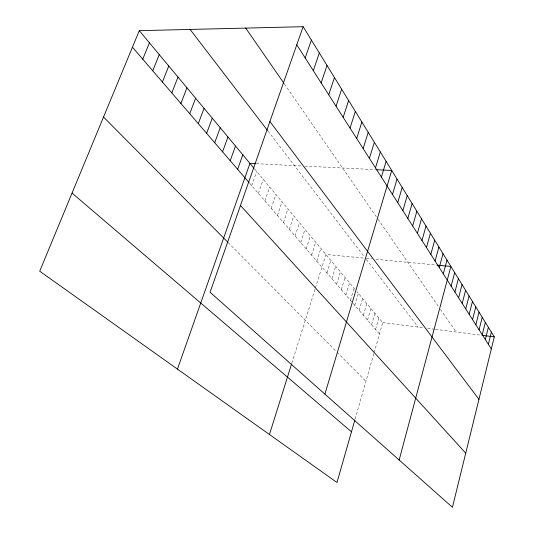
<?xml version="1.0" encoding="UTF-8"?>
<svg xmlns="http://www.w3.org/2000/svg" width="534" height="534" viewBox="0 0 534 534"><rect width="100%" height="100%" fill="white"/><g stroke="black" fill="none" stroke-linecap="round" stroke-linejoin="round"><path stroke-width="0.4" stroke-dasharray="2.67 2" d="M355.117 419.07L373.867 353.528M374.087 352.747L382.718 322.583L356.939 291.671M375.562 329.425L378.86 317.964M371.577 324.805L374.928 313.244M367.519 320.086L370.916 308.432M363.374 315.28L366.825 303.526M359.142 310.367L362.646 298.519M354.83 305.361L358.387 293.406M350.424 300.248L354.035 288.193M345.925 295.022L349.596 282.866M341.326 289.688L345.057 277.426M336.634 284.242L340.425 271.866M331.841 278.675L335.692 266.192M326.935 272.981L330.853 260.392M291.838 363.14L315.133 288.821M315.38 288.046L325.907 254.458L364.642 258.176M316.802 261.219L320.854 248.397M311.556 255.132L315.681 242.196M306.196 248.911L310.394 235.848M300.709 242.536L304.981 229.36M295.095 236.021L299.44 222.718M289.341 229.346L293.767 215.916M283.454 222.504L287.959 208.948M277.42 215.502L282.012 201.819M271.232 208.327L275.918 194.503M264.897 200.964L269.67 187.013M258.396 193.421L263.262 179.331M251.728 185.685L256.694 171.454M256.193 163.684L301.51 165.954M304.654 166.107L375.082 169.632M366.217 258.329L371.838 258.87M375.856 259.257L436.872 265.118M382.718 322.583L423.629 327.823M427.527 328.323L434.596 329.231M435.384 329.331L481.408 335.225M228.118 242.536L336.507 351.706M337.087 352.293L365.917 381.323M249.625 183.242L379.46 333.957M254.618 168.964L355.003 289.348M267.961 131.057L364.468 257.021M366.331 259.457L418.182 327.128M284.435 84.038L376.27 216.691M378.085 219.307L438.661 306.81M440.443 309.38L456.089 331.981"/><path stroke-width="0.8" d="M303.132 26.7L494.29 336.874L452.438 507.3L210.082 292.238L303.132 26.7L139.294 30.665L39.71 271.205L336.981 482.496L354.89 419.864M488.356 344.323L491.367 332.135M485.326 339.584L488.383 327.289M482.235 334.751L485.333 322.342M475.847 324.759L479.045 312.136M479.071 329.812L482.222 317.296M472.55 319.606L475.794 306.863M469.172 314.332L472.47 301.47M465.728 308.939L469.079 295.963M462.197 303.425L465.601 290.329M458.593 297.792L462.05 284.569M454.901 292.018L458.419 278.668M451.123 286.111L454.701 272.64M399.152 460.014L450.896 266.459L437.646 265.191M443.293 273.875L446.998 260.138M439.242 267.534L443.006 253.663M435.083 261.033L438.915 247.022M430.825 254.371L434.723 240.227M426.452 247.542L430.431 233.251M421.973 240.54L426.019 226.102M417.381 233.358L421.5 218.773M412.662 225.982L416.867 211.244M407.822 218.413L412.108 203.521M402.85 210.636L407.215 195.591M397.737 202.653L402.195 187.447M392.49 194.443L397.036 179.07M324.899 394.125L391.736 170.466L375.909 169.678M381.369 177.061L386.115 161.348M375.475 167.85L380.321 151.956M369.401 158.358L374.361 142.284M363.147 148.572L368.22 132.312M269.463 434.509L291.591 363.921M356.692 138.486L361.885 122.032M350.037 128.073L355.35 111.432M343.162 117.333L348.609 100.492M336.066 106.233L341.64 89.191M328.73 94.772L334.451 77.523M321.148 82.917L327.015 65.455M313.304 70.655L319.325 52.979M305.188 57.966L311.369 40.07M177.455 369.107L249.952 163.371L255.412 163.644M237.65 169.338L242.823 154.82M230.214 160.707L235.501 146.036M222.571 151.836L227.971 137.004M214.708 142.712L220.228 127.719M206.618 133.32L212.265 118.174M198.294 123.654L204.068 108.349M189.724 113.709L195.638 98.229M180.892 103.462L186.947 87.81M171.794 92.896L177.996 77.076M162.416 82.009L168.771 66.009M152.737 70.775L159.252 54.595M142.752 59.181L149.433 42.82M482.209 335.325L494.29 336.874M72.05 193.094L351.479 431.799M103.529 117.053L227.557 241.975M240.48 205.483L465.735 453.152M132.445 47.212L249.098 182.628M139.294 30.665L254.097 168.343M190.104 29.437L267.474 130.423M269.904 121.518L478.951 399.352M245.707 28.088L283.975 83.371M296.777 44.816L491.327 348.956"/></g></svg>
